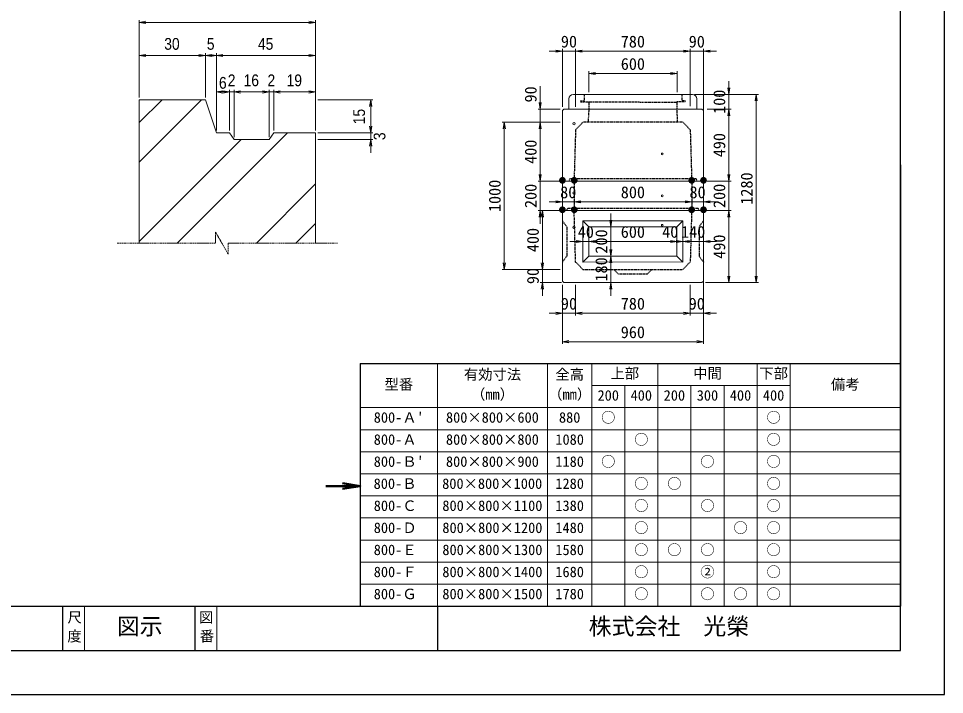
# Model space of a CAD drawing. Units: millimetres, scale not verified. Extents: x -210 to 210, y -148 to 148.
# Drawn here: x 0 to 210, y -148.5 to 4.7 of the extents above; entities that cross this region are included whole.
import ezdxf
from ezdxf.enums import TextEntityAlignment as Align

# ---------------------------------------------------------------- set-up
doc = ezdxf.new("R2010")
doc.units = ezdxf.units.MM
doc.linetypes.add('USER1', pattern=[12.95, 6.35, -3.175, 0.25, -3.175])
doc.linetypes.add('USER2', pattern=[4.7625, 3.175, -1.5875])
doc.layers.add('0-0', color=7, linetype='Continuous')
for name, color, linetype, lineweight in [('0-1_0', 9, 'Continuous', 25), ('0-2_dims', 2, 'Continuous', 13), ('0-3_pen1実線', 4, 'Continuous', 13), ('0-4_pen2実線', 3, 'Continuous', 13), ('0-5_pen3実線', 7, 'Continuous', 18), ('0-6_pen4実線', 6, 'Continuous', 25), ('0-7_pen1一点', 4, 'USER1', 13), ('0-8_pen2破線', 3, 'USER2', 25), ('0-B_draw', 7, 'Continuous', 13)]:
    doc.layers.add(name, color=color, linetype=linetype, lineweight=lineweight)
doc.styles.add('ＭＳ ゴシック', font='')
doc.styles.add('ＭＳ Ｐゴシック', font='')
doc.styles.get('ＭＳ ゴシック').set_extended_font_data('MS Gothic')
doc.styles.get('ＭＳ Ｐゴシック').set_extended_font_data('MS PGothic')

# ---------------------------------------------------------------- blocks, each defined once
blk = doc.blocks.new('部分図 1')
at = {"layer": '0-1_0'}
blk.add_lwpolyline([(0, 0), (12600, 0), (12600, 8910), (0, 8910)], close=True, dxfattribs=at)
at = {"layer": '0-2_dims'}
for p, q in [((7121.08, 4058.69), (7121.08, 4584.24)), ((7121.08, 4569.24), (8321.08, 4569.24)), ((8321.08, 3833.69), (8321.08, 4584.24)), ((7121.08, 4058.69), (7121.08, 4359.24)), ((7571.08, 4058.69), (7571.08, 4359.24)), ((7571.08, 4058.69), (7571.08, 4359.24)), ((7646.08, 3833.69), (7646.08, 4359.24)), ((7646.08, 3833.69), (7646.08, 4359.24)), ((8321.08, 3833.69), (8321.08, 4359.24)), ((7571.08, 4344.24), (7121.08, 4344.24)), ((7571.08, 4344.24), (7646.08, 4344.24)), ((8321.08, 4344.24), (7646.08, 4344.24)), ((7646.08, 3833.69), (7646.08, 4111.47)), ((7736.08, 4096.47), (7646.08, 4096.47)), ((7736.08, 4096.47), (7646.08, 4096.47)), ((7736.08, 3833.69), (7736.08, 4111.47)), ((7736.08, 3833.69), (7736.08, 4111.47)), ((7736.08, 4096.47), (7766.08, 4096.47)), ((7766.08, 3792.44), (7766.08, 4111.47)), ((7766.08, 3788.69), (7766.08, 4111.47)), ((7766.08, 4096.47), (7856.08, 4096.47)), ((7766.08, 4096.47), (8006.08, 4096.47)), ((8006.08, 4096.47), (7916.08, 4096.47)), ((8006.08, 3788.69), (8006.08, 4111.47)), ((8006.08, 3788.69), (8006.08, 4111.47)), ((8006.08, 4096.47), (8036.08, 4096.47)), ((8036.08, 3833.69), (8036.08, 4111.47)), ((8036.08, 3833.69), (8036.08, 4111.47)), ((8036.08, 4096.47), (8126.08, 4096.47)), ((8036.08, 4096.47), (8321.08, 4096.47)), ((8321.08, 3833.69), (8321.08, 4111.47)), ((8336.08, 4043.69), (8711.18, 4043.69)), ((8696.18, 4043.69), (8696.18, 3818.69)), ((8696.18, 3818.69), (8696.18, 3908.69)), ((8336.08, 3818.69), (8711.18, 3818.69)), ((8336.08, 3818.69), (8711.18, 3818.69)), ((8696.18, 3818.69), (8696.18, 3773.69)), ((8336.08, 3773.69), (8711.18, 3773.69)), ((8696.18, 3773.69), (8696.18, 3683.69))]:
    blk.add_line(p, q, dxfattribs=at)
at = {"layer": '0-2_dims', "lineweight": 18}
for p, q in [((10000, 4374), (9910, 4374)), ((10000, 3995.8), (10000, 4389)), ((10000, 4374), (10090.4, 4374)), ((10090.4, 3995.8), (10090.4, 4389)), ((10090.4, 3995.8), (10090.4, 4389)), ((10090.4, 4374), (10180.4, 4374)), ((10090.4, 4374), (10870, 4374)), ((10870, 4374), (10780, 4374)), ((10870, 4000), (10870, 4389)), ((10870, 4000), (10870, 4389)), ((10870, 4374), (10960, 4374)), ((10960, 3942), (10960, 4389)), ((10960, 4374), (11050, 4374)), ((10180, 4095), (10180, 4237)), ((10180, 4222), (10780.24, 4222)), ((10780.24, 4095), (10780.24, 4237)), ((11133, 4080), (11133, 4170)), ((9849.56, 3980), (9849.56, 4135)), ((10900, 4080), (11148, 4080)), ((10930, 4080), (11334, 4080)), ((11133, 4080), (11133, 3980)), ((11319, 4080), (11319, 2800)), ((9985, 3980), (9834.56, 3980)), ((9849.56, 3980), (9849.56, 3890)), ((10985, 3980), (11148, 3980)), ((10985, 3980), (11148, 3980)), ((11133, 3980), (11133, 3890)), ((11133, 3980), (11133, 3490)), ((9970, 3890), (9590, 3890)), ((9605, 3890), (9605, 2890)), ((9985, 3890), (9834.56, 3890)), ((9985, 3890), (9834.56, 3890)), ((9849.56, 3890), (9849.56, 3800)), ((9849.56, 3890), (9849.56, 3490)), ((9849.56, 3490), (9849.56, 3580)), ((11133, 3490), (11133, 3580)), ((9985, 3490), (9834.56, 3490)), ((9985, 3490), (9834.56, 3490)), ((9849.56, 3490), (9849.56, 3290)), ((10985, 3490), (11148, 3490)), ((10985, 3490), (11148, 3490)), ((11133, 3490), (11133, 3290)), ((10000, 3349.45), (9910, 3349.45)), ((10000, 3289.9), (10000, 3364.45)), ((10000, 3349.45), (10080.41, 3349.45)), ((10080.41, 3305), (10080.41, 3364.45)), ((10080.41, 3305), (10080.41, 3364.45)), ((10080.41, 3349.45), (10170.41, 3349.45)), ((10080.41, 3349.45), (10880, 3349.45)), ((10880, 3349.45), (10790, 3349.45)), ((10880, 3305), (10880, 3364.45)), ((10880, 3305), (10880, 3364.45)), ((10880, 3349.45), (10960, 3349.45)), ((10960, 3290), (10960, 3364.45)), ((10960, 3349.45), (11050, 3349.45)), ((9970, 3290), (9834.56, 3290)), ((9985, 3290), (9849.56, 3290)), ((9849.56, 3290), (9849.56, 3200)), ((9864.56, 3290), (9864.56, 2890)), ((10975, 3290), (11148, 3290)), ((10985, 3290), (11148, 3290)), ((11133, 3290), (11133, 2800)), ((11133, 3290), (11133, 3200)), ((10330, 3180), (10330, 3270)), ((10330, 3180), (10345, 3180)), ((10330, 2980), (10330, 3180)), ((10140, 3080), (10050, 3080)), ((10140, 3080), (10140, 3065)), ((10140, 3080), (10180, 3080)), ((10180, 3080), (10180, 3065)), ((10180, 3080), (10270, 3080)), ((10180, 3080), (10180, 3065)), ((10180, 3080), (10780, 3080)), ((10330, 2980), (10330, 3070)), ((10780, 3080), (10690, 3080)), ((10820, 3080), (10730, 3080)), ((10780, 3080), (10780, 3065)), ((10780, 3080), (10780, 3065)), ((10780, 3080), (10820, 3080)), ((10820, 3080), (10820, 3065)), ((10820, 3080), (10910, 3080)), ((10820, 3080), (10820, 3065)), ((10820, 3080), (10960, 3080)), ((10960, 3080), (10960, 3065)), ((10960, 3080), (11050, 3080)), ((9864.56, 2890), (9864.56, 2980)), ((10330, 2980), (10345, 2980)), ((10330, 2800), (10330, 2980)), ((10330, 2980), (10345, 2980)), ((10330, 2980), (10330, 2890)), ((9970, 2890), (9590, 2890)), ((9985, 2890), (9849.56, 2890)), ((9985, 2890), (9849.56, 2890)), ((9864.56, 2890), (9864.56, 2800)), ((9995, 2800), (9849.56, 2800)), ((9864.56, 2800), (9864.56, 2710)), ((10000, 2784.5), (10000, 2577)), ((10090.4, 2784.5), (10090.4, 2577)), ((10090.4, 2784.5), (10090.4, 2577)), ((10280, 2800), (10345, 2800)), ((10330, 2800), (10330, 2710)), ((10870, 2784.5), (10870, 2577)), ((10870, 2784.5), (10870, 2577)), ((10960, 2818), (10960, 2577)), ((10975, 2800), (11148, 2800)), ((10990, 2800), (11334, 2800)), ((10000, 2717.62), (10000, 2383)), ((10960, 2732), (10960, 2383)), ((10000, 2592), (9910, 2592)), ((10000, 2592), (10090.4, 2592)), ((10090.4, 2592), (10180.4, 2592)), ((10090.4, 2592), (10870, 2592)), ((10870, 2592), (10780, 2592)), ((10870, 2592), (10960, 2592)), ((10960, 2592), (11050, 2592)), ((10000, 2398), (10960, 2398))]:
    blk.add_line(p, q, dxfattribs=at)
at = {"layer": '0-2_dims', "lineweight": 50}
blk.add_line((8625, 1417), (8390, 1417), dxfattribs=at)
at = {"layer": '0-2_dims'}
for points in [[(7166.08, 4576.74), (7121.08, 4569.24), (7166.08, 4561.74)], [(8276.08, 4561.74), (8321.08, 4569.24), (8276.08, 4576.74)], [(7166.08, 4351.74), (7121.08, 4344.24), (7166.08, 4336.74)], [(7526.08, 4336.74), (7571.08, 4344.24), (7526.08, 4351.74)], [(7616.08, 4351.74), (7571.08, 4344.24), (7616.08, 4336.74)], [(7601.08, 4336.74), (7646.08, 4344.24), (7601.08, 4351.74)], [(7691.08, 4351.74), (7646.08, 4344.24), (7691.08, 4336.74)], [(8276.08, 4336.74), (8321.08, 4344.24), (8276.08, 4351.74)], [(7691.08, 4103.97), (7646.08, 4096.47), (7691.08, 4088.97)], [(7691.08, 4088.97), (7736.08, 4096.47), (7691.08, 4103.97)], [(7811.08, 4103.97), (7766.08, 4096.47), (7811.08, 4088.97)], [(7811.08, 4103.97), (7766.08, 4096.47), (7811.08, 4088.97)], [(7961.08, 4088.97), (8006.08, 4096.47), (7961.08, 4103.97)], [(7961.08, 4088.97), (8006.08, 4096.47), (7961.08, 4103.97)], [(8081.08, 4103.97), (8036.08, 4096.47), (8081.08, 4088.97)], [(8081.08, 4103.97), (8036.08, 4096.47), (8081.08, 4088.97)], [(8276.08, 4088.97), (8321.08, 4096.47), (8276.08, 4103.97)], [(8703.68, 3998.69), (8696.18, 4043.69), (8688.68, 3998.69)], [(8688.68, 3863.69), (8696.18, 3818.69), (8703.68, 3863.69)], [(8688.68, 3863.69), (8696.18, 3818.69), (8703.68, 3863.69)], [(8703.68, 3728.69), (8696.18, 3773.69), (8688.68, 3728.69)]]:
    blk.add_lwpolyline(points, dxfattribs=at)
at = {"layer": '0-2_dims', "lineweight": 18}
for points in [[(9955, 4366.5), (10000, 4374), (9955, 4381.5)], [(10135.4, 4381.5), (10090.4, 4374), (10135.4, 4366.5)], [(10135.4, 4381.5), (10090.4, 4374), (10135.4, 4366.5)], [(10825, 4366.5), (10870, 4374), (10825, 4381.5)], [(10825, 4366.5), (10870, 4374), (10825, 4381.5)], [(11005, 4381.5), (10960, 4374), (11005, 4366.5)], [(10225, 4229.5), (10180, 4222), (10225, 4214.5)], [(10735.24, 4214.5), (10780.24, 4222), (10735.24, 4229.5)], [(11125.5, 4125), (11133, 4080), (11140.5, 4125)], [(11326.5, 4035), (11319, 4080), (11311.5, 4035)], [(9842.06, 4025), (9849.56, 3980), (9857.06, 4025)], [(11140.5, 3935), (11133, 3980), (11125.5, 3935)], [(11140.5, 3935), (11133, 3980), (11125.5, 3935)], [(9612.5, 3845), (9605, 3890), (9597.5, 3845)], [(9857.06, 3845), (9849.56, 3890), (9842.06, 3845)], [(9857.06, 3845), (9849.56, 3890), (9842.06, 3845)], [(9842.06, 3535), (9849.56, 3490), (9857.06, 3535)], [(9842.06, 3535), (9849.56, 3490), (9857.06, 3535)], [(11125.5, 3535), (11133, 3490), (11140.5, 3535)], [(11125.5, 3535), (11133, 3490), (11140.5, 3535)], [(9955, 3341.95), (10000, 3349.45), (9955, 3356.95)], [(10125.41, 3356.95), (10080.41, 3349.45), (10125.41, 3341.95)], [(10125.41, 3356.95), (10080.41, 3349.45), (10125.41, 3341.95)], [(10835, 3341.95), (10880, 3349.45), (10835, 3356.95)], [(10835, 3341.95), (10880, 3349.45), (10835, 3356.95)], [(11005, 3356.95), (10960, 3349.45), (11005, 3341.95)], [(9857.06, 3245), (9849.56, 3290), (9842.06, 3245)], [(9872.06, 3245), (9864.56, 3290), (9857.06, 3245)], [(11140.5, 3245), (11133, 3290), (11125.5, 3245)], [(11140.5, 3245), (11133, 3290), (11125.5, 3245)], [(10322.5, 3225), (10330, 3180), (10337.5, 3225)], [(10095, 3072.5), (10140, 3080), (10095, 3087.5)], [(10225, 3087.5), (10180, 3080), (10225, 3072.5)], [(10225, 3087.5), (10180, 3080), (10225, 3072.5)], [(10735, 3072.5), (10780, 3080), (10735, 3087.5)], [(10735, 3072.5), (10780, 3080), (10735, 3087.5)], [(10775, 3072.5), (10820, 3080), (10775, 3087.5)], [(10865, 3087.5), (10820, 3080), (10865, 3072.5)], [(11005, 3087.5), (10960, 3080), (11005, 3072.5)], [(10322.5, 3025), (10330, 2980), (10337.5, 3025)], [(10337.5, 2935), (10330, 2980), (10322.5, 2935)], [(9597.5, 2935), (9605, 2890), (9612.5, 2935)], [(9857.06, 2935), (9864.56, 2890), (9872.06, 2935)], [(9857.06, 2935), (9864.56, 2890), (9872.06, 2935)], [(11125.5, 2845), (11133, 2800), (11140.5, 2845)], [(11311.5, 2845), (11319, 2800), (11326.5, 2845)], [(9872.06, 2755), (9864.56, 2800), (9857.06, 2755)], [(10337.5, 2755), (10330, 2800), (10322.5, 2755)], [(9955, 2584.5), (10000, 2592), (9955, 2599.5)], [(10135.4, 2599.5), (10090.4, 2592), (10135.4, 2584.5)], [(10135.4, 2599.5), (10090.4, 2592), (10135.4, 2584.5)], [(10825, 2584.5), (10870, 2592), (10825, 2599.5)], [(10825, 2584.5), (10870, 2592), (10825, 2599.5)], [(11005, 2599.5), (10960, 2592), (11005, 2584.5)], [(10045, 2405.5), (10000, 2398), (10045, 2390.5)], [(10915, 2390.5), (10960, 2398), (10915, 2405.5)]]:
    blk.add_lwpolyline(points, dxfattribs=at)
at = {"layer": '0-2_dims', "lineweight": 50}
blk.add_lwpolyline([(8505, 1397), (8625, 1417), (8505, 1437)], dxfattribs=at)
at = {"layer": '0-3_pen1実線'}
for p, q in [((7121.08, 3888.19), (7276.59, 4043.69)), ((7121.08, 3618.78), (7545.99, 4043.69)), ((10780, 4027.02), (10782.98, 4030)), ((7379.22, 3068.69), (8129.22, 3818.69)), ((7121.08, 3079.97), (7814.81, 3773.69)), ((7918.03, 3068.69), (8321.08, 3471.75)), ((8187.44, 3068.69), (8321.08, 3202.34))]:
    blk.add_line(p, q, dxfattribs=at)
at = {"layer": '0-4_pen2実線'}
blk.add_line((10836, 4036), (10836, 4030), dxfattribs=at)
for centre, radius in [((10080, 3880), 8), ((10680, 3675), 6), ((10080, 3410), 8), ((10680, 3390), 6), ((10080, 3175), 8), ((10680, 3190), 6)]:
    blk.add_circle(centre, radius, dxfattribs=at)
at = {"layer": '0-5_pen3実線'}
for p, q in [((7121.08, 3068.69), (7121.08, 4043.69)), ((7571.08, 4043.69), (7121.08, 4043.69)), ((7571.08, 4043.69), (7646.08, 3818.69)), ((10045, 4050), (10045, 3980)), ((10075, 4080), (10885, 4080)), ((10915, 4050), (10915, 3980)), ((10950, 3980), (10010, 3980)), ((10960, 3970), (10950, 3980)), ((10960, 3490), (10960, 3970)), ((8036.08, 3818.69), (8006.08, 3773.69)), ((8036.08, 3818.69), (8321.08, 3818.69)), ((8321.08, 3068.69), (8321.08, 3818.69)), ((10960, 3490), (10000, 3490)), ((10960, 3490), (10960, 3290)), ((10000, 3290), (10000, 2810)), ((10960, 2810), (10960, 3290)), ((10480, 3220), (10820, 3220)), ((10820, 3220), (10780, 3180)), ((10820, 3220), (10820, 2940)), ((10480, 3180), (10780, 3180)), ((10780, 3180), (10780, 2980)), ((10480, 2980), (10780, 2980)), ((10780, 2980), (10820, 2940)), ((10140, 2940), (10818.53, 2941.47)), ((10000, 2810), (10010, 2800)), ((10010, 2800), (10950, 2800)), ((10960, 2810), (10950, 2800)), ((9150, 2250), (9150, 600)), ((9900, 2250), (9900, 600)), ((10200, 2250), (10200, 600)), ((10650, 2250), (10650, 600)), ((11325, 2250), (11325, 600)), ((11550, 2250), (11550, 600)), ((10200, 2100), (11550, 2100)), ((10425, 2100), (10425, 600)), ((10875, 2100), (10875, 600)), ((11100, 2100), (11100, 600)), ((8625, 1950), (12300, 1950)), ((8625, 1800), (12300, 1800)), ((8625, 1650), (12300, 1650)), ((8625, 1500), (12300, 1500)), ((8625, 1350), (12300, 1350)), ((8625, 1200), (12300, 1200)), ((8625, 1050), (12300, 1050)), ((8625, 900), (12300, 900)), ((8625, 750), (12300, 750)), ((6750, 600), (6750, 300)), ((7650, 600), (7650, 300))]:
    blk.add_line(p, q, dxfattribs=at)
for points in [[(7646.08, 3818.69), (7736.08, 3818.69), (7766.08, 3773.69), (8006.08, 3773.69)], [(10000, 3490), (10000, 3290), (10960, 3290)]]:
    blk.add_lwpolyline(points, dxfattribs=at)
for centre, start, end in [((10075, 4050), 90, 180), ((10885, 4050), 0, 90)]:
    blk.add_arc(centre, 30, start, end, dxfattribs=at)
at = {"layer": '0-6_pen4実線'}
for p, q in [((12300, 3600), (12300, 2100)), ((8625, 2250), (12300, 2250)), ((8625, 2250), (8625, 600)), ((12300, 2100), (12300, 600)), ((300, 600), (12300, 600)), ((6600, 600), (6600, 300)), ((7500, 600), (7500, 300)), ((9150, 600), (9150, 300))]:
    blk.add_line(p, q, dxfattribs=at)
blk.add_lwpolyline([(300, 300), (12300, 300), (12300, 8610), (300, 8610)], close=True, dxfattribs=at)
at = {"layer": '0-7_pen1一点'}
for p, q in [((7683.58, 3068.69), (7640.28, 3143.69)), ((7640.28, 3068.69), (7640.28, 3143.69)), ((6971.08, 3068.69), (7640.28, 3068.69)), ((7683.58, 3068.69), (7726.88, 2993.69)), ((7726.88, 3068.69), (8471.08, 3068.69)), ((7726.88, 3068.69), (7726.88, 2993.69))]:
    blk.add_line(p, q, dxfattribs=at)
at = {"layer": '0-8_pen2破線'}
for p, q in [((10124, 4036), (10148, 4036)), ((10124, 4036), (10124, 4030)), ((10148, 4080), (10148, 4030)), ((10812, 4080), (10812, 4036)), ((10836, 4036), (10812, 4036)), ((10124, 4030), (10780, 4027.02)), ((10180, 3980), (10175, 3890)), ((10180, 4030), (10180, 3980)), ((10780, 4030), (10780, 3980)), ((10836, 4030), (10780, 4030)), ((10785, 3890), (10780, 3980)), ((10090, 3840), (10140, 3890)), ((10480, 3890), (10140, 3890)), ((10820, 3890), (10480, 3890)), ((10820, 3890), (10870, 3840)), ((10090, 3840), (10080, 3505)), ((10870, 3840), (10880, 3505)), ((10050, 3505), (10045, 3490)), ((10480, 3505), (10050, 3505)), ((10080, 3490), (10080, 3305)), ((10910, 3505), (10480, 3505)), ((10880, 3490), (10880, 3305)), ((10910, 3505), (10915, 3490)), ((10030, 3290), (10035, 3305)), ((10480, 3305), (10035, 3305)), ((10090, 2940), (10080.41, 3290)), ((10925, 3305), (10480, 3305)), ((10930, 3290), (10925, 3305)), ((10000, 3220), (10030, 3180)), ((10960, 3220), (10930, 3180)), ((10930, 3180), (10930, 2980)), ((10930, 2980), (10960, 2940)), ((10140, 2890), (10090, 2940)), ((10140, 2890), (10820, 2890)), ((10380, 2860), (10350, 2890)), ((10380, 2860), (10580, 2860)), ((10580, 2860), (10610, 2890))]:
    blk.add_line(p, q, dxfattribs=at)
for points in [[(10880, 3290), (10870, 2940), (10820, 2890)], [(10030, 3180), (10030, 2980), (10000, 2940)]]:
    blk.add_lwpolyline(points, dxfattribs=at)
at = {"layer": '0-B_draw'}
for p, q in [((10000, 3970), (10010, 3980)), ((10000, 3970), (10000, 3490)), ((10140, 3220), (10480, 3220)), ((10140, 3220), (10140, 2940)), ((10140, 3220), (10180, 3180)), ((10180, 3180), (10480, 3180)), ((10180, 3180), (10180, 2980)), ((10180, 2980), (10140, 2940)), ((10180, 2980), (10480, 2980))]:
    blk.add_line(p, q, dxfattribs=at)
at = {"layer": '0-2_dims', "color": 7, "style": 'ＭＳ ゴシック'}
for s, p in [('90', (9990.2, 4374.5)), ('780', (10397.7, 4374.5)), ('90', (10860, 4374.5)), ('600', (10397.62, 4222.5)), ('80', (9985.21, 3349.95)), ('800', (10397.71, 3349.95)), ('80', (10865, 3349.95)), ('40', (10105, 3080.5)), ('600', (10397.5, 3080.5)), ('40', (10679, 3081)), ('140', (10807.5, 3080.5)), ('90', (9990.2, 2592.5)), ('780', (10397.7, 2592.5)), ('90', (10860, 2592.5)), ('960', (10397.5, 2398.5))]:
    blk.add_text(s, height=80.65, dxfattribs=at).set_placement(p, align=Align.BOTTOM_LEFT)
at = {"layer": '0-2_dims', "color": 7, "style": 'ＭＳ Ｐゴシック', "width": 0.9}
for s, p in [('30', (7291.54, 4359.24)), ('5', (7581.31, 4359.24)), ('45', (7929.04, 4359.24)), ('6', (7663.81, 4094.42)), ('2', (7723.81, 4111.47)), ('16', (7831.54, 4111.47)), ('2', (7993.81, 4111.47)), ('19', (8124.04, 4111.47))]:
    blk.add_text(s, height=79.98, dxfattribs=at).set_placement(p, align=Align.BOTTOM_LEFT)
at = {"layer": '0-2_dims', "color": 7, "style": 'ＭＳ ゴシック'}
for s, p in [('90', (9849.06, 4025)), ('100', (11132.5, 3947.5)), ('490', (11132.5, 3652.5)), ('400', (9849.06, 3607.5)), ('1280', (11318.5, 3330)), ('1000', (9604.5, 3280)), ('200', (9849.06, 3307.5)), ('200', (11132.5, 3307.5)), ('400', (9864.06, 3007.5)), ('200', (10329.5, 2997.5)), ('490', (11132.5, 2962.5)), ('180', (10329.5, 2807.5)), ('90', (9864.06, 2790))]:
    blk.add_text(s, height=80.65, rotation=90, dxfattribs=at).set_placement(p, align=Align.BOTTOM_LEFT)
at = {"layer": '0-2_dims', "color": 7, "style": 'ＭＳ Ｐゴシック', "width": 0.9}
for s, p in [('15', (8681.18, 3876.65)), ('3', (8820.27, 3768.92))]:
    blk.add_text(s, height=79.98, rotation=90, dxfattribs=at).set_placement(p, align=Align.BOTTOM_LEFT)
at = {"layer": '0-2_dims', "color": 1, "style": 'ＭＳ ゴシック'}
for p in [(9975, 3465), (10055.3, 3465), (10854.7, 3465), (10934.9, 3465), (9974.9, 3265.1), (10055.4, 3265.1), (10854.4, 3264.9), (10935, 3265.1)]:
    blk.add_text('●', height=36.66, dxfattribs=at).set_placement(p, align=Align.BOTTOM_LEFT)
at = {"layer": '0-5_pen3実線', "style": 'ＭＳ ゴシック'}
for s, height, p in [('有効寸法', 71.47, (9330.03, 2118.76)), ('全高', 71.47, (9952.52, 2118.76)), ('上部', 71.51, (10327.46, 2126.23)), ('中間', 71.46, (10890.02, 2126.26)), ('下部', 71.52, (11339.95, 2126.23)), ('型番', 71.47, (8790.02, 2051.26)), ('備考', 71.45, (11827.54, 2051.27)), ('（mm）', 71.49, (9378.73, 1983.74)), ('（mm）', 71.49, (9903.73, 1983.74)), ('200', 71.47, (10239.39, 1976.26)), ('400', 71.46, (10464.4, 1976.27)), ('200', 71.47, (10689.39, 1976.26)), ('300', 71.47, (10914.39, 1976.26)), ('400', 71.46, (11139.4, 1976.27)), ('400', 71.46, (11364.4, 1976.27)), ("800-Ａ'", 71.47, (8716.9, 1826.26)), ('800×800×600', 71.48, (9208.14, 1826.25)), ('880', 71.47, (9976.89, 1826.26)), ('○', 71.37, (10263.83, 1826.33)), ('○', 71.37, (11388.83, 1826.33)), ('800-Ａ ', 71.46, (8716.92, 1676.26)), ('800×800×800', 71.48, (9208.14, 1676.25)), ('1080', 71.47, (9952.51, 1676.26)), ('○', 71.37, (10488.83, 1676.33)), ('○', 71.37, (11388.83, 1676.33)), ("800-Ｂ'", 71.47, (8716.9, 1526.26)), ('800×800×900', 71.48, (9208.14, 1526.25)), ('1180', 71.47, (9952.51, 1526.26)), ('○', 71.37, (10263.83, 1526.33)), ('○', 71.37, (10938.83, 1526.33)), ('○', 71.37, (11388.83, 1526.33)), ('800-Ｂ ', 71.46, (8716.2, 1376.26)), ('800×800×1000', 71.48, (9182.34, 1376.25)), ('1280', 71.47, (9952.51, 1376.26)), ('○', 71.37, (10488.83, 1376.33)), ('○', 71.37, (10713.83, 1376.33)), ('○', 71.37, (11388.83, 1376.33)), ('○', 71.37, (10488.83, 1226.33)), ('○', 71.37, (10938.83, 1226.33)), ('○', 71.37, (11388.83, 1226.33)), ('800-Ｃ ', 71.46, (8716.92, 1226.26)), ('800×800×1100', 71.48, (9183.76, 1226.25)), ('1380', 71.47, (9952.51, 1226.26)), ('800-Ｄ ', 71.47, (8716.91, 1076.26)), ('800×800×1200', 71.48, (9183.76, 1076.25)), ('1480', 71.47, (9952.51, 1076.26)), ('○', 71.37, (10488.83, 1076.33)), ('○', 71.37, (11163.83, 1076.33)), ('○', 71.37, (11388.83, 1076.33)), ('800-Ｅ ', 71.47, (8716.9, 926.26)), ('800×800×1300', 71.48, (9183.76, 926.25)), ('1580', 71.47, (9952.51, 926.26)), ('○', 71.37, (10488.83, 926.33)), ('○', 71.37, (10713.83, 926.33)), ('○', 71.37, (10938.83, 926.33)), ('○', 71.37, (11388.83, 926.33)), ('800-Ｆ ', 71.45, (8716.94, 776.27)), ('800×800×1400', 71.48, (9183.76, 776.25)), ('1680', 71.47, (9952.51, 776.26)), ('○', 71.37, (10488.83, 776.33)), ('②', 71.47, (10938.76, 776.26)), ('○', 71.37, (11388.83, 776.33)), ('800-Ｇ ', 71.47, (8716.9, 626.26)), ('800×800×1500', 71.48, (9183.76, 626.25)), ('1780', 71.47, (9952.51, 626.26)), ('○', 71.37, (10488.83, 626.33)), ('○', 71.37, (10938.83, 626.33)), ('○', 71.37, (11163.83, 626.33)), ('○', 71.37, (11388.83, 626.33)), ('尺', 71.42, (6633.3, 467.75)), ('図示', 114.3, (6969.04, 372.02)), ('図', 71.42, (7527.6, 467)), ('株式会社\u3000光榮', 114.4, (10179.07, 372.01)), ('度', 71.44, (6632.55, 339)), ('番', 71.42, (7533.3, 339.75))]:
    blk.add_text(s, height=height, dxfattribs=at).set_placement(p, align=Align.BOTTOM_LEFT)

msp = doc.modelspace()

# ---------------------------------------------------------------- block references
at = {"layer": '0-0', "xscale": 0.0333333, "yscale": 0.0333333}
msp.add_blockref('部分図 1', (-210, -148.5), dxfattribs=at)

doc.saveas('drawing.dxf')
